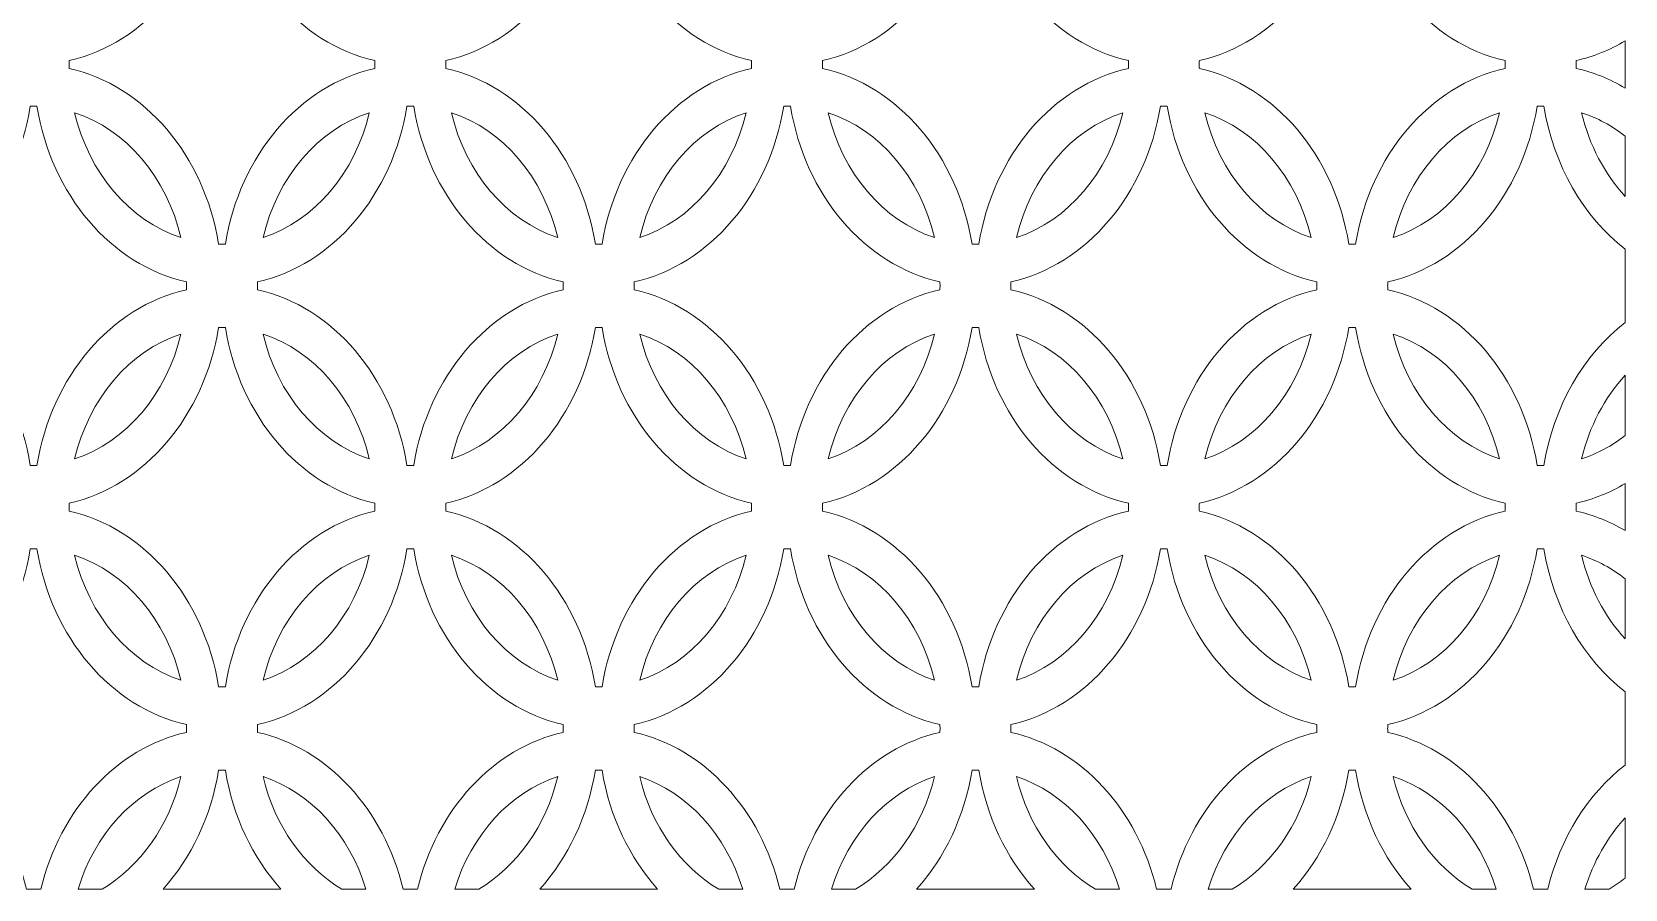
# Model space of a CAD drawing. Header units: millimetres. Extents: x -1200 to 1200, y -590 to 590.
# Drawn here: x 65 to 1200, y -590 to 20 of the extents above; entities that cross this region are included whole.
import ezdxf

# ---------------------------------------------------------------- set-up
doc = ezdxf.new("R2010")
doc.units = ezdxf.units.MM
doc.header["$MEASUREMENT"] = 0
doc.layers.add('Layer 1', color=7, linetype='Continuous')

msp = doc.modelspace()

# ---------------------------------------------------------------- linework, layer by layer
at = {"layer": 'Layer 1', "color": 250, "lineweight": 20}
for points, knots in [([(91.9667, -0.1298), (145.7616, 11.9281), (188.1663, 61.7345), (198.4297, 124.9305), (199.2261, 124.9512), (200.0224, 124.9666), (200.8229, 124.9666), (201.6193, 124.9666), (202.4156, 124.9512), (203.212, 124.9305), (213.4753, 61.7396), (255.8801, 11.9281), (309.6749, -0.1298), (309.6919, -1.0641), (309.7046, -1.9984), (309.7046, -2.9378), (309.7046, -3.8773), (309.6919, -4.8116), (309.6749, -5.7459), (255.8801, -17.8039), (213.4753, -67.6153), (203.212, -130.8062), (202.4156, -130.8268), (201.6193, -130.8423), (200.8229, -130.8423), (200.0224, -130.8423), (199.2261, -130.8268), (198.4297, -130.8062), (188.1663, -67.6153), (145.7658, -17.8039), (91.9667, -5.7459), (91.9498, -4.8116), (91.9371, -3.8773), (91.9371, -2.9378), (91.9371, -1.9984), (91.9498, -1.0641), (91.9667, -0.1298)], [0, 0, 0, 0, 0.083333333, 0.083333333, 0.083333333, 0.166666667, 0.166666667, 0.166666667, 0.25, 0.25, 0.25, 0.333333333, 0.333333333, 0.333333333, 0.416666667, 0.416666667, 0.416666667, 0.5, 0.5, 0.5, 0.583333333, 0.583333333, 0.583333333, 0.666666667, 0.666666667, 0.666666667, 0.75, 0.75, 0.75, 0.833333333, 0.833333333, 0.833333333, 0.916666667, 0.916666667, 0.916666667, 1, 1, 1, 1]), ([(466.6923, -130.8062), (456.429, -67.6153), (414.0242, -17.8039), (360.2293, -5.7459), (360.2124, -4.8116), (360.1997, -3.8773), (360.1997, -2.9378), (360.1997, -1.9984), (360.2124, -1.0641), (360.2293, -0.1298), (414.0242, 11.9281), (456.429, 61.7345), (466.6923, 124.9305), (467.4887, 124.9512), (468.285, 124.9666), (469.0856, 124.9666), (469.8819, 124.9666), (470.6782, 124.9512), (471.4746, 124.9305), (481.7379, 61.7396), (524.1427, 11.9281), (577.9375, -0.1298), (577.9545, -1.0641), (577.9672, -1.9984), (577.9672, -2.9378), (577.9672, -3.8773), (577.9545, -4.8116), (577.9375, -5.7459), (524.1427, -17.8039), (481.7379, -67.6153), (471.4746, -130.8062), (470.6782, -130.8268), (469.8819, -130.8423), (469.0856, -130.8423), (468.285, -130.8423), (467.4887, -130.8268), (466.6923, -130.8062)], [0, 0, 0, 0, 0.083333333, 0.083333333, 0.083333333, 0.166666667, 0.166666667, 0.166666667, 0.25, 0.25, 0.25, 0.333333333, 0.333333333, 0.333333333, 0.416666667, 0.416666667, 0.416666667, 0.5, 0.5, 0.5, 0.583333333, 0.583333333, 0.583333333, 0.666666667, 0.666666667, 0.666666667, 0.75, 0.75, 0.75, 0.833333333, 0.833333333, 0.833333333, 0.916666667, 0.916666667, 0.916666667, 1, 1, 1, 1]), ([(734.955, -130.8062), (724.6874, -67.6153), (682.2911, -17.8039), (628.492, -5.7459), (628.4751, -4.8116), (628.4624, -3.8773), (628.4624, -2.9378), (628.4624, -1.9984), (628.4751, -1.0641), (628.492, -0.1298), (682.2869, 11.9281), (724.6916, 61.7345), (734.955, 124.9305), (735.7513, 124.9512), (736.5476, 124.9666), (737.3482, 124.9666), (738.1445, 124.9666), (738.9409, 124.9512), (739.7372, 124.9305), (750.0006, 61.7396), (792.4011, 11.9281), (846.2002, -0.1298), (846.2171, -1.0641), (846.2298, -1.9984), (846.2298, -2.9378), (846.2298, -3.8773), (846.2171, -4.8116), (846.2002, -5.7459), (792.4053, -17.8039), (750.0006, -67.6153), (739.7372, -130.8062), (738.9409, -130.8268), (738.1445, -130.8423), (737.3482, -130.8423), (736.5476, -130.8423), (735.7513, -130.8268), (734.955, -130.8062)], [0, 0, 0, 0, 0.083333333, 0.083333333, 0.083333333, 0.166666667, 0.166666667, 0.166666667, 0.25, 0.25, 0.25, 0.333333333, 0.333333333, 0.333333333, 0.416666667, 0.416666667, 0.416666667, 0.5, 0.5, 0.5, 0.583333333, 0.583333333, 0.583333333, 0.666666667, 0.666666667, 0.666666667, 0.75, 0.75, 0.75, 0.833333333, 0.833333333, 0.833333333, 0.916666667, 0.916666667, 0.916666667, 1, 1, 1, 1]), ([(1003.2176, -130.8062), (992.9542, -67.6153), (950.5495, -17.8039), (896.7546, -5.7459), (896.7377, -4.8116), (896.725, -3.8773), (896.725, -2.9378), (896.725, -1.9984), (896.7377, -1.0641), (896.7546, -0.1298), (950.5495, 11.9281), (992.9542, 61.7345), (1003.2176, 124.9305), (1004.0139, 124.9512), (1004.8102, 124.9666), (1005.6108, 124.9666), (1006.4071, 124.9666), (1007.2035, 124.9512), (1007.9998, 124.9305), (1018.2632, 61.7396), (1060.6637, 11.9281), (1114.4628, -0.1298), (1114.4797, -1.0641), (1114.4924, -1.9984), (1114.4924, -2.9378), (1114.4924, -3.8773), (1114.4797, -4.8116), (1114.4628, -5.7459), (1060.6679, -17.8039), (1018.2632, -67.6153), (1007.9998, -130.8062), (1007.2035, -130.8268), (1006.4071, -130.8423), (1005.6108, -130.8423), (1004.8102, -130.8423), (1004.0139, -130.8268), (1003.2176, -130.8062)], [0, 0, 0, 0, 0.083333333, 0.083333333, 0.083333333, 0.166666667, 0.166666667, 0.166666667, 0.25, 0.25, 0.25, 0.333333333, 0.333333333, 0.333333333, 0.416666667, 0.416666667, 0.416666667, 0.5, 0.5, 0.5, 0.583333333, 0.583333333, 0.583333333, 0.666666667, 0.666666667, 0.666666667, 0.75, 0.75, 0.75, 0.833333333, 0.833333333, 0.833333333, 0.916666667, 0.916666667, 0.916666667, 1, 1, 1, 1]), ([(1165.0172, -0.1298), (1177.3435, 2.6317), (1189.0682, 7.3858), (1199.95, 13.8174), (1199.95, 13.8174), (1199.95, -19.6931), (1199.95, -19.6931), (1189.0682, -13.2615), (1177.3435, -8.5075), (1165.0172, -5.7459), (1165.0003, -4.8116), (1164.9876, -3.8773), (1164.9876, -2.9378), (1164.9876, -1.9984), (1165.0003, -1.0641), (1165.0172, -0.1298)], [0, 0, 0, 0, 0.2, 0.2, 0.2, 0.4, 0.4, 0.4, 0.6, 0.6, 0.6, 0.8, 0.8, 0.8, 1, 1, 1, 1]), ([(-42.1942, -160.5021), (-42.1942, -159.5627), (-42.1815, -158.6284), (-42.1646, -157.6941), (11.6345, -145.6361), (54.035, -95.8246), (64.2984, -32.6338), (65.0947, -32.6131), (65.8911, -32.5976), (66.6916, -32.5976), (67.488, -32.5976), (68.2843, -32.6131), (69.0806, -32.6338), (79.344, -95.8246), (121.7487, -145.6361), (175.5436, -157.6941), (175.5605, -158.6284), (175.5732, -159.5627), (175.5732, -160.5021), (175.5732, -161.4416), (175.5605, -162.3759), (175.5436, -163.3101), (121.7487, -175.3681), (79.3482, -225.1796), (69.0806, -288.3705), (68.2843, -288.3911), (67.488, -288.4066), (66.6916, -288.4066), (65.8911, -288.4066), (65.0947, -288.3911), (64.2984, -288.3705), (54.035, -225.1744), (11.6303, -175.3681), (-42.1646, -163.3101), (-42.1815, -162.3759), (-42.1942, -161.4416), (-42.1942, -160.5021)], [0, 0, 0, 0, 0.083333333, 0.083333333, 0.083333333, 0.166666667, 0.166666667, 0.166666667, 0.25, 0.25, 0.25, 0.333333333, 0.333333333, 0.333333333, 0.416666667, 0.416666667, 0.416666667, 0.5, 0.5, 0.5, 0.583333333, 0.583333333, 0.583333333, 0.666666667, 0.666666667, 0.666666667, 0.75, 0.75, 0.75, 0.833333333, 0.833333333, 0.833333333, 0.916666667, 0.916666667, 0.916666667, 1, 1, 1, 1]), ([(226.0684, -160.5021), (226.0684, -159.5627), (226.0811, -158.6284), (226.0981, -157.6941), (279.8971, -145.6361), (322.2976, -95.8246), (332.561, -32.6338), (333.3574, -32.6131), (334.1537, -32.5976), (334.9543, -32.5976), (335.7506, -32.5976), (336.5469, -32.6131), (337.3432, -32.6338), (347.6066, -95.8246), (390.0114, -145.6361), (443.8062, -157.6941), (443.8232, -158.6284), (443.8359, -159.5627), (443.8359, -160.5021), (443.8359, -161.4416), (443.8232, -162.3759), (443.8062, -163.3101), (390.0071, -175.3681), (347.6066, -225.1796), (337.3432, -288.3705), (336.5469, -288.3911), (335.7506, -288.4066), (334.9543, -288.4066), (334.1537, -288.4066), (333.3574, -288.3911), (332.561, -288.3705), (322.2976, -225.1744), (279.8929, -175.3681), (226.0981, -163.3101), (226.0811, -162.3759), (226.0684, -161.4416), (226.0684, -160.5021)], [0, 0, 0, 0, 0.083333333, 0.083333333, 0.083333333, 0.166666667, 0.166666667, 0.166666667, 0.25, 0.25, 0.25, 0.333333333, 0.333333333, 0.333333333, 0.416666667, 0.416666667, 0.416666667, 0.5, 0.5, 0.5, 0.583333333, 0.583333333, 0.583333333, 0.666666667, 0.666666667, 0.666666667, 0.75, 0.75, 0.75, 0.833333333, 0.833333333, 0.833333333, 0.916666667, 0.916666667, 0.916666667, 1, 1, 1, 1]), ([(494.331, -160.5021), (494.331, -159.5627), (494.3437, -158.6284), (494.3607, -157.6941), (548.1597, -145.6361), (590.5603, -95.8246), (600.8236, -32.6338), (601.62, -32.6131), (602.4163, -32.5976), (603.2169, -32.5976), (604.0132, -32.5976), (604.8095, -32.6131), (605.6059, -32.6338), (615.8693, -95.8246), (658.274, -145.6361), (712.0689, -157.6941), (712.0858, -158.6284), (712.0985, -159.5627), (712.0985, -160.5021), (712.0985, -161.4416), (712.0858, -162.3759), (712.0689, -163.3101), (658.2698, -175.3681), (615.8735, -225.1796), (605.6059, -288.3705), (604.8095, -288.3911), (604.0132, -288.4066), (603.2169, -288.4066), (602.4163, -288.4066), (601.62, -288.3911), (600.8236, -288.3705), (590.5603, -225.1744), (548.1555, -175.3681), (494.3607, -163.3101), (494.3437, -162.3759), (494.331, -161.4416), (494.331, -160.5021)], [0, 0, 0, 0, 0.083333333, 0.083333333, 0.083333333, 0.166666667, 0.166666667, 0.166666667, 0.25, 0.25, 0.25, 0.333333333, 0.333333333, 0.333333333, 0.416666667, 0.416666667, 0.416666667, 0.5, 0.5, 0.5, 0.583333333, 0.583333333, 0.583333333, 0.666666667, 0.666666667, 0.666666667, 0.75, 0.75, 0.75, 0.833333333, 0.833333333, 0.833333333, 0.916666667, 0.916666667, 0.916666667, 1, 1, 1, 1]), ([(762.5936, -160.5021), (762.5936, -159.5627), (762.6063, -158.6284), (762.6233, -157.6941), (816.4224, -145.6361), (858.8229, -95.8246), (869.0863, -32.6338), (869.8826, -32.6131), (870.6789, -32.5976), (871.4753, -32.5976), (872.2758, -32.5976), (873.0722, -32.6131), (873.8685, -32.6338), (884.1319, -95.8246), (926.5366, -145.6361), (980.3315, -157.6941), (980.3484, -158.6284), (980.3611, -159.5627), (980.3611, -160.5021), (980.3611, -161.4416), (980.3484, -162.3759), (980.3315, -163.3101), (926.5324, -175.3681), (884.1319, -225.1796), (873.8685, -288.3705), (873.0722, -288.3911), (872.2758, -288.4066), (871.4753, -288.4066), (870.6789, -288.4066), (869.8826, -288.3911), (869.0863, -288.3705), (858.8229, -225.1744), (816.4181, -175.3681), (762.6233, -163.3101), (762.6063, -162.3759), (762.5936, -161.4416), (762.5936, -160.5021)], [0, 0, 0, 0, 0.083333333, 0.083333333, 0.083333333, 0.166666667, 0.166666667, 0.166666667, 0.25, 0.25, 0.25, 0.333333333, 0.333333333, 0.333333333, 0.416666667, 0.416666667, 0.416666667, 0.5, 0.5, 0.5, 0.583333333, 0.583333333, 0.583333333, 0.666666667, 0.666666667, 0.666666667, 0.75, 0.75, 0.75, 0.833333333, 0.833333333, 0.833333333, 0.916666667, 0.916666667, 0.916666667, 1, 1, 1, 1]), ([(1030.8563, -160.5021), (1030.8563, -159.5627), (1030.869, -158.6284), (1030.8859, -157.6941), (1084.685, -145.6361), (1127.0855, -95.8246), (1137.3489, -32.6338), (1138.1452, -32.6131), (1138.9416, -32.5976), (1139.7379, -32.5976), (1140.5385, -32.5976), (1141.3348, -32.6131), (1142.1311, -32.6338), (1149.0186, -75.0432), (1170.384, -111.4185), (1199.95, -134.4092), (1199.95, -134.4092), (1199.95, -186.5951), (1199.95, -186.5951), (1170.384, -209.5857), (1149.0186, -245.961), (1142.1311, -288.3705), (1141.3348, -288.3911), (1140.5385, -288.4066), (1139.7379, -288.4066), (1138.9416, -288.4066), (1138.1452, -288.3911), (1137.3489, -288.3705), (1127.0855, -225.1744), (1084.6808, -175.3681), (1030.8859, -163.3101), (1030.869, -162.3759), (1030.8563, -161.4416), (1030.8563, -160.5021)], [0, 0, 0, 0, 0.090909091, 0.090909091, 0.090909091, 0.181818182, 0.181818182, 0.181818182, 0.272727273, 0.272727273, 0.272727273, 0.363636364, 0.363636364, 0.363636364, 0.454545455, 0.454545455, 0.454545455, 0.545454545, 0.545454545, 0.545454545, 0.636363636, 0.636363636, 0.636363636, 0.727272727, 0.727272727, 0.727272727, 0.818181818, 0.818181818, 0.818181818, 0.909090909, 0.909090909, 0.909090909, 1, 1, 1, 1]), ([(171.6, -126.176), (134.9645, -114.211), (106.0974, -80.3031), (95.9103, -37.2639), (132.5458, -49.229), (161.4129, -83.1369), (171.6, -126.176)], [0, 0, 0, 0, 0.5, 0.5, 0.5, 1, 1, 1, 1]), ([(230.0416, -126.176), (240.2287, -83.1369), (269.0958, -49.229), (305.7314, -37.2639), (295.5442, -80.3031), (266.6771, -114.211), (230.0416, -126.176)], [0, 0, 0, 0, 0.5, 0.5, 0.5, 1, 1, 1, 1]), ([(439.8627, -126.176), (403.2271, -114.211), (374.36, -80.3031), (364.1729, -37.2639), (400.8085, -49.229), (429.6756, -83.1369), (439.8627, -126.176)], [0, 0, 0, 0, 0.5, 0.5, 0.5, 1, 1, 1, 1]), ([(498.3042, -126.176), (508.4914, -83.1369), (537.3584, -49.229), (573.994, -37.2639), (563.8069, -80.3031), (534.9398, -114.211), (498.3042, -126.176)], [0, 0, 0, 0, 0.5, 0.5, 0.5, 1, 1, 1, 1]), ([(708.1253, -126.176), (671.4897, -114.211), (642.6226, -80.3031), (632.4355, -37.2639), (669.0711, -49.229), (697.9382, -83.1369), (708.1253, -126.176)], [0, 0, 0, 0, 0.5, 0.5, 0.5, 1, 1, 1, 1]), ([(766.5668, -126.176), (776.754, -83.1369), (805.6211, -49.229), (842.2566, -37.2639), (832.0695, -80.3031), (803.2024, -114.211), (766.5668, -126.176)], [0, 0, 0, 0, 0.5, 0.5, 0.5, 1, 1, 1, 1]), ([(976.3879, -126.176), (939.7524, -114.211), (910.8853, -80.3031), (900.6982, -37.2639), (937.3337, -49.229), (966.2008, -83.1369), (976.3879, -126.176)], [0, 0, 0, 0, 0.5, 0.5, 0.5, 1, 1, 1, 1]), ([(1034.8295, -126.176), (1045.0166, -83.1369), (1073.8837, -49.229), (1110.5192, -37.2639), (1100.3321, -80.3031), (1071.4651, -114.211), (1034.8295, -126.176)], [0, 0, 0, 0, 0.5, 0.5, 0.5, 1, 1, 1, 1]), ([(1199.95, -96.826), (1185.3449, -80.9483), (1174.4462, -60.4301), (1168.9608, -37.2639), (1180.1137, -40.9081), (1190.5465, -46.5861), (1199.95, -53.9365), (1199.95, -53.9365), (1199.95, -96.826), (1199.95, -96.826)], [0, 0, 0, 0, 0.333333333, 0.333333333, 0.333333333, 0.666666667, 0.666666667, 0.666666667, 1, 1, 1, 1]), ([(91.9667, -315.2583), (145.7616, -303.1952), (188.1663, -253.3889), (198.4297, -190.1928), (199.2261, -190.1773), (200.0224, -190.1567), (200.8229, -190.1567), (201.6193, -190.1567), (202.4156, -190.1773), (203.212, -190.1928), (213.4753, -253.3837), (255.8801, -303.1952), (309.6749, -315.2583), (309.6919, -316.1926), (309.7046, -317.1217), (309.7046, -318.0612), (309.7046, -319.0006), (309.6919, -319.9349), (309.6749, -320.8692), (255.8801, -332.9324), (213.4753, -382.7387), (203.212, -445.9295), (202.4156, -445.9502), (201.6193, -445.9657), (200.8229, -445.9657), (200.0224, -445.9657), (199.2261, -445.9502), (198.4297, -445.9295), (188.1663, -382.7387), (145.7658, -332.9324), (91.9667, -320.8692), (91.9498, -319.9349), (91.9371, -319.0006), (91.9371, -318.0612), (91.9371, -317.1217), (91.9498, -316.1926), (91.9667, -315.2583)], [0, 0, 0, 0, 0.083333333, 0.083333333, 0.083333333, 0.166666667, 0.166666667, 0.166666667, 0.25, 0.25, 0.25, 0.333333333, 0.333333333, 0.333333333, 0.416666667, 0.416666667, 0.416666667, 0.5, 0.5, 0.5, 0.583333333, 0.583333333, 0.583333333, 0.666666667, 0.666666667, 0.666666667, 0.75, 0.75, 0.75, 0.833333333, 0.833333333, 0.833333333, 0.916666667, 0.916666667, 0.916666667, 1, 1, 1, 1]), ([(360.2293, -315.2583), (414.0242, -303.1952), (456.429, -253.3889), (466.6923, -190.1928), (467.4887, -190.1773), (468.285, -190.1567), (469.0856, -190.1567), (469.8819, -190.1567), (470.6782, -190.1773), (471.4746, -190.1928), (481.7379, -253.3837), (524.1427, -303.1952), (577.9375, -315.2583), (577.9545, -316.1926), (577.9672, -317.1217), (577.9672, -318.0612), (577.9672, -319.0006), (577.9545, -319.9349), (577.9375, -320.8692), (524.1427, -332.9324), (481.7379, -382.7387), (471.4746, -445.9295), (470.6782, -445.9502), (469.8819, -445.9657), (469.0856, -445.9657), (468.285, -445.9657), (467.4887, -445.9502), (466.6923, -445.9295), (456.429, -382.7387), (414.0242, -332.9324), (360.2293, -320.8692), (360.2124, -319.9349), (360.1997, -319.0006), (360.1997, -318.0612), (360.1997, -317.1217), (360.2124, -316.1926), (360.2293, -315.2583)], [0, 0, 0, 0, 0.083333333, 0.083333333, 0.083333333, 0.166666667, 0.166666667, 0.166666667, 0.25, 0.25, 0.25, 0.333333333, 0.333333333, 0.333333333, 0.416666667, 0.416666667, 0.416666667, 0.5, 0.5, 0.5, 0.583333333, 0.583333333, 0.583333333, 0.666666667, 0.666666667, 0.666666667, 0.75, 0.75, 0.75, 0.833333333, 0.833333333, 0.833333333, 0.916666667, 0.916666667, 0.916666667, 1, 1, 1, 1]), ([(628.492, -315.2583), (682.2869, -303.1952), (724.6916, -253.3889), (734.955, -190.1928), (735.7513, -190.1773), (736.5476, -190.1567), (737.3482, -190.1567), (738.1445, -190.1567), (738.9409, -190.1773), (739.7372, -190.1928), (750.0006, -253.3837), (792.4011, -303.1952), (846.2002, -315.2583), (846.2171, -316.1926), (846.2298, -317.1217), (846.2298, -318.0612), (846.2298, -319.0006), (846.2171, -319.9349), (846.2002, -320.8692), (792.4053, -332.9324), (750.0006, -382.7387), (739.7372, -445.9295), (738.9409, -445.9502), (738.1445, -445.9657), (737.3482, -445.9657), (736.5476, -445.9657), (735.7513, -445.9502), (734.955, -445.9295), (724.6874, -382.7387), (682.2911, -332.9324), (628.492, -320.8692), (628.4751, -319.9349), (628.4624, -319.0006), (628.4624, -318.0612), (628.4624, -317.1217), (628.4751, -316.1926), (628.492, -315.2583)], [0, 0, 0, 0, 0.083333333, 0.083333333, 0.083333333, 0.166666667, 0.166666667, 0.166666667, 0.25, 0.25, 0.25, 0.333333333, 0.333333333, 0.333333333, 0.416666667, 0.416666667, 0.416666667, 0.5, 0.5, 0.5, 0.583333333, 0.583333333, 0.583333333, 0.666666667, 0.666666667, 0.666666667, 0.75, 0.75, 0.75, 0.833333333, 0.833333333, 0.833333333, 0.916666667, 0.916666667, 0.916666667, 1, 1, 1, 1]), ([(896.725, -318.0612), (896.725, -317.1217), (896.7377, -316.1926), (896.7546, -315.2583), (950.5495, -303.1952), (992.9542, -253.3889), (1003.2176, -190.1928), (1004.0139, -190.1773), (1004.8102, -190.1567), (1005.6108, -190.1567), (1006.4071, -190.1567), (1007.2035, -190.1773), (1007.9998, -190.1928), (1018.2632, -253.3837), (1060.6637, -303.1952), (1114.4628, -315.2583), (1114.4797, -316.1926), (1114.4924, -317.1217), (1114.4924, -318.0612), (1114.4924, -319.0006), (1114.4797, -319.9349), (1114.4628, -320.8692), (1060.6679, -332.9324), (1018.2632, -382.7387), (1007.9998, -445.9295), (1007.2035, -445.9502), (1006.4071, -445.9657), (1005.6108, -445.9657), (1004.8102, -445.9657), (1004.0139, -445.9502), (1003.2176, -445.9295), (992.9542, -382.7387), (950.5495, -332.9324), (896.7546, -320.8692), (896.7377, -319.9349), (896.725, -319.0006), (896.725, -318.0612)], [0, 0, 0, 0, 0.083333333, 0.083333333, 0.083333333, 0.166666667, 0.166666667, 0.166666667, 0.25, 0.25, 0.25, 0.333333333, 0.333333333, 0.333333333, 0.416666667, 0.416666667, 0.416666667, 0.5, 0.5, 0.5, 0.583333333, 0.583333333, 0.583333333, 0.666666667, 0.666666667, 0.666666667, 0.75, 0.75, 0.75, 0.833333333, 0.833333333, 0.833333333, 0.916666667, 0.916666667, 0.916666667, 1, 1, 1, 1]), ([(95.9103, -283.7351), (106.0974, -240.7011), (134.9645, -206.7932), (171.6, -194.8281), (161.4129, -237.8622), (132.5458, -271.7701), (95.9103, -283.7351)], [0, 0, 0, 0, 0.5, 0.5, 0.5, 1, 1, 1, 1]), ([(305.7314, -283.7351), (269.0958, -271.7701), (240.2287, -237.8622), (230.0416, -194.8281), (266.6771, -206.7932), (295.5442, -240.7011), (305.7314, -283.7351)], [0, 0, 0, 0, 0.5, 0.5, 0.5, 1, 1, 1, 1]), ([(364.1729, -283.7351), (374.36, -240.7011), (403.2271, -206.7932), (439.8627, -194.8281), (429.6756, -237.8622), (400.8085, -271.7701), (364.1729, -283.7351)], [0, 0, 0, 0, 0.5, 0.5, 0.5, 1, 1, 1, 1]), ([(573.994, -283.7351), (537.3584, -271.7701), (508.4914, -237.8622), (498.3042, -194.8281), (534.9398, -206.7932), (563.8069, -240.7011), (573.994, -283.7351)], [0, 0, 0, 0, 0.5, 0.5, 0.5, 1, 1, 1, 1]), ([(632.4355, -283.7351), (642.6226, -240.7011), (671.4897, -206.7932), (708.1253, -194.8281), (697.9382, -237.8622), (669.0711, -271.7701), (632.4355, -283.7351)], [0, 0, 0, 0, 0.5, 0.5, 0.5, 1, 1, 1, 1]), ([(842.2566, -283.7351), (805.6211, -271.7701), (776.754, -237.8622), (766.5668, -194.8281), (803.2024, -206.7932), (832.0695, -240.7011), (842.2566, -283.7351)], [0, 0, 0, 0, 0.5, 0.5, 0.5, 1, 1, 1, 1]), ([(900.6982, -283.7351), (910.8853, -240.7011), (939.7524, -206.7932), (976.3879, -194.8281), (966.2008, -237.8622), (937.3337, -271.7701), (900.6982, -283.7351)], [0, 0, 0, 0, 0.5, 0.5, 0.5, 1, 1, 1, 1]), ([(1110.5192, -283.7351), (1073.8837, -271.7701), (1045.0166, -237.8622), (1034.8295, -194.8281), (1071.4651, -206.7932), (1100.3321, -240.7011), (1110.5192, -283.7351)], [0, 0, 0, 0, 0.5, 0.5, 0.5, 1, 1, 1, 1]), ([(1168.9608, -283.7351), (1174.4462, -260.5689), (1185.3449, -240.0508), (1199.95, -224.173), (1199.95, -224.173), (1199.95, -267.0676), (1199.95, -267.0676), (1190.5465, -274.4181), (1180.1137, -280.0909), (1168.9608, -283.7351)], [0, 0, 0, 0, 0.333333333, 0.333333333, 0.333333333, 0.666666667, 0.666666667, 0.666666667, 1, 1, 1, 1]), ([(1165.0172, -315.2583), (1177.3435, -312.4916), (1189.0682, -307.7479), (1199.95, -301.3111), (1199.95, -301.3111), (1199.95, -334.8164), (1199.95, -334.8164), (1189.0682, -328.3796), (1177.3435, -323.6359), (1165.0172, -320.8692), (1165.0003, -319.9349), (1164.9876, -319.0006), (1164.9876, -318.0612), (1164.9876, -317.1217), (1165.0003, -316.1926), (1165.0172, -315.2583)], [0, 0, 0, 0, 0.2, 0.2, 0.2, 0.4, 0.4, 0.4, 0.6, 0.6, 0.6, 0.8, 0.8, 0.8, 1, 1, 1, 1]), ([(-42.1942, -475.6254), (-42.1942, -474.686), (-42.1815, -473.7517), (-42.1646, -472.8174), (11.6345, -460.7594), (54.035, -410.9479), (64.2984, -347.7571), (65.0947, -347.7364), (65.8911, -347.721), (66.6916, -347.721), (67.488, -347.721), (68.2843, -347.7364), (69.0806, -347.7571), (79.344, -410.9531), (121.7487, -460.7594), (175.5436, -472.8174), (175.5605, -473.7517), (175.5732, -474.686), (175.5732, -475.6254), (175.5732, -476.5649), (175.5605, -477.4992), (175.5436, -478.4334), (125.633, -489.6191), (85.5325, -533.3087), (71.8043, -590.0266), (71.8043, -590.0266), (61.5747, -590.0266), (61.5747, -590.0266), (47.8465, -533.3035), (7.746, -489.6191), (-42.1646, -478.4334), (-42.1815, -477.4992), (-42.1942, -476.5649), (-42.1942, -475.6254)], [0, 0, 0, 0, 0.090909091, 0.090909091, 0.090909091, 0.181818182, 0.181818182, 0.181818182, 0.272727273, 0.272727273, 0.272727273, 0.363636364, 0.363636364, 0.363636364, 0.454545455, 0.454545455, 0.454545455, 0.545454545, 0.545454545, 0.545454545, 0.636363636, 0.636363636, 0.636363636, 0.727272727, 0.727272727, 0.727272727, 0.818181818, 0.818181818, 0.818181818, 0.909090909, 0.909090909, 0.909090909, 1, 1, 1, 1]), ([(226.0684, -475.6254), (226.0684, -474.686), (226.0811, -473.7517), (226.0981, -472.8174), (279.8971, -460.7594), (322.2976, -410.9479), (332.561, -347.7571), (333.3574, -347.7364), (334.1537, -347.721), (334.9543, -347.721), (335.7506, -347.721), (336.5469, -347.7364), (337.3432, -347.7571), (347.6066, -410.9531), (390.0114, -460.7594), (443.8062, -472.8174), (443.8232, -473.7517), (443.8359, -474.686), (443.8359, -475.6254), (443.8359, -476.5649), (443.8232, -477.4992), (443.8062, -478.4334), (393.8914, -489.6191), (353.7909, -533.3087), (340.0669, -590.0266), (340.0669, -590.0266), (329.8374, -590.0266), (329.8374, -590.0266), (316.1091, -533.3035), (276.0086, -489.6191), (226.0981, -478.4334), (226.0811, -477.4992), (226.0684, -476.5649), (226.0684, -475.6254)], [0, 0, 0, 0, 0.090909091, 0.090909091, 0.090909091, 0.181818182, 0.181818182, 0.181818182, 0.272727273, 0.272727273, 0.272727273, 0.363636364, 0.363636364, 0.363636364, 0.454545455, 0.454545455, 0.454545455, 0.545454545, 0.545454545, 0.545454545, 0.636363636, 0.636363636, 0.636363636, 0.727272727, 0.727272727, 0.727272727, 0.818181818, 0.818181818, 0.818181818, 0.909090909, 0.909090909, 0.909090909, 1, 1, 1, 1]), ([(494.331, -475.6254), (494.331, -474.686), (494.3437, -473.7517), (494.3607, -472.8174), (548.1597, -460.7594), (590.5603, -410.9479), (600.8236, -347.7571), (601.62, -347.7364), (602.4163, -347.721), (603.2169, -347.721), (604.0132, -347.721), (604.8095, -347.7364), (605.6059, -347.7571), (615.8693, -410.9531), (658.274, -460.7594), (712.0689, -472.8174), (712.0858, -473.7517), (712.0985, -474.686), (712.0985, -475.6254), (712.0985, -476.5649), (712.0858, -477.4992), (712.0689, -478.4334), (662.154, -489.6191), (622.0578, -533.3087), (608.3295, -590.0266), (608.3295, -590.0266), (598.1, -590.0266), (598.1, -590.0266), (584.3717, -533.3035), (544.2713, -489.6191), (494.3607, -478.4334), (494.3437, -477.4992), (494.331, -476.5649), (494.331, -475.6254)], [0, 0, 0, 0, 0.090909091, 0.090909091, 0.090909091, 0.181818182, 0.181818182, 0.181818182, 0.272727273, 0.272727273, 0.272727273, 0.363636364, 0.363636364, 0.363636364, 0.454545455, 0.454545455, 0.454545455, 0.545454545, 0.545454545, 0.545454545, 0.636363636, 0.636363636, 0.636363636, 0.727272727, 0.727272727, 0.727272727, 0.818181818, 0.818181818, 0.818181818, 0.909090909, 0.909090909, 0.909090909, 1, 1, 1, 1]), ([(762.5936, -475.6254), (762.5936, -474.686), (762.6063, -473.7517), (762.6233, -472.8174), (816.4224, -460.7594), (858.8229, -410.9479), (869.0863, -347.7571), (869.8826, -347.7364), (870.6789, -347.721), (871.4753, -347.721), (872.2758, -347.721), (873.0722, -347.7364), (873.8685, -347.7571), (884.1319, -410.9531), (926.5366, -460.7594), (980.3315, -472.8174), (980.3484, -473.7517), (980.3611, -474.686), (980.3611, -475.6254), (980.3611, -476.5649), (980.3484, -477.4992), (980.3315, -478.4334), (930.4166, -489.6191), (890.3162, -533.3087), (876.5921, -590.0266), (876.5921, -590.0266), (866.3626, -590.0266), (866.3626, -590.0266), (852.6344, -533.3035), (812.5339, -489.6191), (762.6233, -478.4334), (762.6063, -477.4992), (762.5936, -476.5649), (762.5936, -475.6254)], [0, 0, 0, 0, 0.090909091, 0.090909091, 0.090909091, 0.181818182, 0.181818182, 0.181818182, 0.272727273, 0.272727273, 0.272727273, 0.363636364, 0.363636364, 0.363636364, 0.454545455, 0.454545455, 0.454545455, 0.545454545, 0.545454545, 0.545454545, 0.636363636, 0.636363636, 0.636363636, 0.727272727, 0.727272727, 0.727272727, 0.818181818, 0.818181818, 0.818181818, 0.909090909, 0.909090909, 0.909090909, 1, 1, 1, 1]), ([(1030.8563, -475.6254), (1030.8563, -474.686), (1030.869, -473.7517), (1030.8859, -472.8174), (1084.685, -460.7594), (1127.0855, -410.9479), (1137.3489, -347.7571), (1138.1452, -347.7364), (1138.9416, -347.721), (1139.7379, -347.721), (1140.5385, -347.721), (1141.3348, -347.7364), (1142.1311, -347.7571), (1149.0186, -390.1665), (1170.384, -426.5418), (1199.95, -449.5325), (1199.95, -449.5325), (1199.95, -501.7184), (1199.95, -501.7184), (1173.5651, -522.2365), (1153.7161, -553.4139), (1144.8548, -590.0266), (1144.8548, -590.0266), (1134.6253, -590.0266), (1134.6253, -590.0266), (1120.897, -533.3035), (1080.7965, -489.6191), (1030.8859, -478.4334), (1030.869, -477.4992), (1030.8563, -476.5649), (1030.8563, -475.6254)], [0, 0, 0, 0, 0.1, 0.1, 0.1, 0.2, 0.2, 0.2, 0.3, 0.3, 0.3, 0.4, 0.4, 0.4, 0.5, 0.5, 0.5, 0.6, 0.6, 0.6, 0.7, 0.7, 0.7, 0.8, 0.8, 0.8, 0.9, 0.9, 0.9, 1, 1, 1, 1]), ([(95.9103, -352.3872), (132.5458, -364.3575), (161.4129, -398.2654), (171.6, -441.2994), (134.9645, -429.3343), (106.0974, -395.4264), (95.9103, -352.3872)], [0, 0, 0, 0, 0.5, 0.5, 0.5, 1, 1, 1, 1]), ([(230.0416, -441.2994), (240.2287, -398.2602), (269.0958, -364.3575), (305.7314, -352.3872), (295.5442, -395.4264), (266.6771, -429.3343), (230.0416, -441.2994)], [0, 0, 0, 0, 0.5, 0.5, 0.5, 1, 1, 1, 1]), ([(364.1729, -352.3872), (400.8085, -364.3575), (429.6756, -398.2654), (439.8627, -441.2994), (403.2271, -429.3343), (374.36, -395.4264), (364.1729, -352.3872)], [0, 0, 0, 0, 0.5, 0.5, 0.5, 1, 1, 1, 1]), ([(498.3042, -441.2994), (508.4914, -398.2602), (537.3584, -364.3575), (573.994, -352.3872), (563.8069, -395.4264), (534.9398, -429.3343), (498.3042, -441.2994)], [0, 0, 0, 0, 0.5, 0.5, 0.5, 1, 1, 1, 1]), ([(708.1253, -441.2994), (671.4897, -429.3343), (642.6226, -395.4264), (632.4355, -352.3872), (669.0711, -364.3575), (697.9382, -398.2654), (708.1253, -441.2994)], [0, 0, 0, 0, 0.5, 0.5, 0.5, 1, 1, 1, 1]), ([(766.5668, -441.2994), (776.754, -398.2602), (805.6211, -364.3575), (842.2566, -352.3872), (832.0695, -395.4264), (803.2024, -429.3343), (766.5668, -441.2994)], [0, 0, 0, 0, 0.5, 0.5, 0.5, 1, 1, 1, 1]), ([(976.3879, -441.2994), (939.7524, -429.3343), (910.8853, -395.4264), (900.6982, -352.3872), (937.3337, -364.3575), (966.2008, -398.2654), (976.3879, -441.2994)], [0, 0, 0, 0, 0.5, 0.5, 0.5, 1, 1, 1, 1]), ([(1034.8295, -441.2994), (1045.0166, -398.2602), (1073.8837, -364.3575), (1110.5192, -352.3872), (1100.3321, -395.4264), (1071.4651, -429.3343), (1034.8295, -441.2994)], [0, 0, 0, 0, 0.5, 0.5, 0.5, 1, 1, 1, 1]), ([(1199.95, -411.9493), (1185.3449, -396.0716), (1174.4462, -375.5534), (1168.9608, -352.3872), (1180.1137, -356.0315), (1190.5465, -361.7146), (1199.95, -369.0599), (1199.95, -369.0599), (1199.95, -411.9493), (1199.95, -411.9493)], [0, 0, 0, 0, 0.333333333, 0.333333333, 0.333333333, 0.666666667, 0.666666667, 0.666666667, 1, 1, 1, 1]), ([(98.3035, -590.0266), (110.1468, -551.215), (137.5102, -521.0855), (171.6, -509.9514), (163.3021, -545.0105), (142.6059, -574.0095), (115.412, -590.0266), (115.412, -590.0266), (98.3035, -590.0266), (98.3035, -590.0266)], [0, 0, 0, 0, 0.333333333, 0.333333333, 0.333333333, 0.666666667, 0.666666667, 0.666666667, 1, 1, 1, 1]), ([(198.4297, -505.3213), (199.2261, -505.3007), (200.0224, -505.2852), (200.8229, -505.2852), (201.6193, -505.2852), (202.4156, -505.3007), (203.212, -505.3213), (208.5829, -538.3827), (222.756, -567.7844), (242.7533, -590.0266), (242.7533, -590.0266), (158.8884, -590.0266), (158.8884, -590.0266), (178.8899, -567.7792), (193.0587, -538.3878), (198.4297, -505.3213)], [0, 0, 0, 0, 0.2, 0.2, 0.2, 0.4, 0.4, 0.4, 0.6, 0.6, 0.6, 0.8, 0.8, 0.8, 1, 1, 1, 1]), ([(286.2297, -590.0266), (259.0357, -574.0095), (238.3395, -545.0105), (230.0416, -509.9514), (264.1314, -521.0855), (291.4948, -551.215), (303.3381, -590.0266), (303.3381, -590.0266), (286.2297, -590.0266), (286.2297, -590.0266)], [0, 0, 0, 0, 0.333333333, 0.333333333, 0.333333333, 0.666666667, 0.666666667, 0.666666667, 1, 1, 1, 1]), ([(366.5661, -590.0266), (378.4095, -551.215), (405.7729, -521.0855), (439.8627, -509.9514), (431.5647, -545.0105), (410.8685, -574.0095), (383.6746, -590.0266), (383.6746, -590.0266), (366.5661, -590.0266), (366.5661, -590.0266)], [0, 0, 0, 0, 0.333333333, 0.333333333, 0.333333333, 0.666666667, 0.666666667, 0.666666667, 1, 1, 1, 1]), ([(466.6923, -505.3213), (467.4887, -505.3007), (468.285, -505.2852), (469.0856, -505.2852), (469.8819, -505.2852), (470.6782, -505.3007), (471.4746, -505.3213), (476.8456, -538.3827), (491.0144, -567.7844), (511.0159, -590.0266), (511.0159, -590.0266), (427.151, -590.0266), (427.151, -590.0266), (447.1525, -567.7792), (461.3213, -538.3878), (466.6923, -505.3213)], [0, 0, 0, 0, 0.2, 0.2, 0.2, 0.4, 0.4, 0.4, 0.6, 0.6, 0.6, 0.8, 0.8, 0.8, 1, 1, 1, 1]), ([(554.4923, -590.0266), (527.2984, -574.0095), (506.6022, -545.0105), (498.3042, -509.9514), (532.3941, -521.0855), (559.7574, -551.215), (571.6008, -590.0266), (571.6008, -590.0266), (554.4923, -590.0266), (554.4923, -590.0266)], [0, 0, 0, 0, 0.333333333, 0.333333333, 0.333333333, 0.666666667, 0.666666667, 0.666666667, 1, 1, 1, 1]), ([(634.8288, -590.0266), (646.6721, -551.215), (674.0355, -521.0855), (708.1253, -509.9514), (699.8273, -545.0105), (679.1311, -574.0095), (651.9372, -590.0266), (651.9372, -590.0266), (634.8288, -590.0266), (634.8288, -590.0266)], [0, 0, 0, 0, 0.333333333, 0.333333333, 0.333333333, 0.666666667, 0.666666667, 0.666666667, 1, 1, 1, 1]), ([(734.955, -505.3213), (735.7513, -505.3007), (736.5476, -505.2852), (737.3482, -505.2852), (738.1445, -505.2852), (738.9409, -505.3007), (739.7372, -505.3213), (745.1082, -538.3827), (759.277, -567.7844), (779.2785, -590.0266), (779.2785, -590.0266), (695.4136, -590.0266), (695.4136, -590.0266), (715.4151, -567.7792), (729.5839, -538.3878), (734.955, -505.3213)], [0, 0, 0, 0, 0.2, 0.2, 0.2, 0.4, 0.4, 0.4, 0.6, 0.6, 0.6, 0.8, 0.8, 0.8, 1, 1, 1, 1]), ([(822.7549, -590.0266), (795.561, -574.0095), (774.8648, -545.0105), (766.5668, -509.9514), (800.6567, -521.0855), (828.02, -551.215), (839.8634, -590.0266), (839.8634, -590.0266), (822.7549, -590.0266), (822.7549, -590.0266)], [0, 0, 0, 0, 0.333333333, 0.333333333, 0.333333333, 0.666666667, 0.666666667, 0.666666667, 1, 1, 1, 1]), ([(903.0914, -590.0266), (914.9347, -551.215), (942.2981, -521.0855), (976.3879, -509.9514), (968.09, -545.0105), (947.3938, -574.0095), (920.1999, -590.0266), (920.1999, -590.0266), (903.0914, -590.0266), (903.0914, -590.0266)], [0, 0, 0, 0, 0.333333333, 0.333333333, 0.333333333, 0.666666667, 0.666666667, 0.666666667, 1, 1, 1, 1]), ([(1003.2176, -505.3213), (1004.0139, -505.3007), (1004.8102, -505.2852), (1005.6108, -505.2852), (1006.4071, -505.2852), (1007.2035, -505.3007), (1007.9998, -505.3213), (1013.3709, -538.3827), (1027.5396, -567.7844), (1047.5412, -590.0266), (1047.5412, -590.0266), (963.6763, -590.0266), (963.6763, -590.0266), (983.6735, -567.7792), (997.8466, -538.3878), (1003.2176, -505.3213)], [0, 0, 0, 0, 0.2, 0.2, 0.2, 0.4, 0.4, 0.4, 0.6, 0.6, 0.6, 0.8, 0.8, 0.8, 1, 1, 1, 1]), ([(1091.0176, -590.0266), (1063.8236, -574.0095), (1043.1274, -545.0105), (1034.8295, -509.9514), (1068.9193, -521.0855), (1096.2827, -551.215), (1108.126, -590.0266), (1108.126, -590.0266), (1091.0176, -590.0266), (1091.0176, -590.0266)], [0, 0, 0, 0, 0.333333333, 0.333333333, 0.333333333, 0.666666667, 0.666666667, 0.666666667, 1, 1, 1, 1]), ([(1171.354, -590.0266), (1177.3223, -570.4737), (1187.2299, -553.13), (1199.95, -539.3015), (1199.95, -539.3015), (1199.95, -582.191), (1199.95, -582.191), (1196.2733, -585.061), (1192.4399, -587.6883), (1188.4625, -590.0266), (1188.4625, -590.0266), (1171.354, -590.0266), (1171.354, -590.0266)], [0, 0, 0, 0, 0.25, 0.25, 0.25, 0.5, 0.5, 0.5, 0.75, 0.75, 0.75, 1, 1, 1, 1])]:
    msp.add_open_spline(points, degree=3, knots=knots, dxfattribs=at)

doc.saveas('drawing.dxf')
